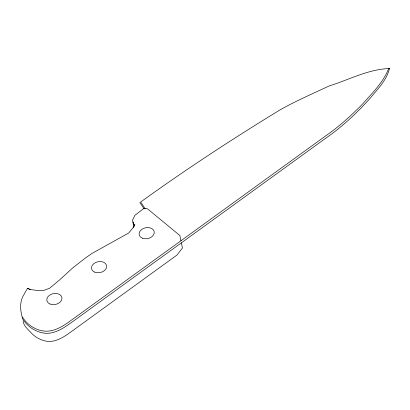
<?xml version="1.0" encoding="UTF-8"?>
<svg xmlns="http://www.w3.org/2000/svg" width="410" height="410" viewBox="0 0 410 410"><rect width="100%" height="100%" fill="white"/><g stroke="black" fill="none" stroke-linecap="round" stroke-linejoin="round"><path stroke-width="0.61" d="M27.747 288.209C27.055 288.886 25.02 292.525 24.226 294.129C19.147 301.688 20.223 310.857 22.755 319.088C27.788 327.083 36.459 332.602 45.935 333.32C55.98 333.632 64.349 327.554 72.134 322.014L325.863 138.124C342.314 126.685 356.997 112.986 370.302 98.057C377.666 89.057 386.691 80.155 389.5 68.531C368.293 69.162 349.007 79.812 329.081 85.982C312.61 93.752 295.856 100.916 279.984 109.921C232.183 139.067 185.31 169.812 139.892 202.571L144.095 208.813M133.204 227.509L133.481 225.684L133.178 222.066L133.414 223.224M133.983 226.592L134.828 224.398L133.004 227.827L128.663 233.018L92.045 253.406L85.408 258.003L72.539 268.053L59.511 280.004L49.584 288.261L43.434 290.541L39.544 290.721L30.237 289.532L27.506 288.43M389.5 68.531L388.613 68.695C383.278 82.307 372.449 92.824 362.952 103.627C351.38 115.497 339.096 126.587 325.438 136.038L71.704 319.928C62.914 326.411 52.383 333.473 40.887 330.501C33.179 328.692 26.578 323.618 22.33 317.002M27.634 288.209L30.237 289.532M141.142 202.668L145.196 208.854M23.062 321.02C23.713 326.555 28.838 329.958 32.18 333.945C35.696 337.251 40.021 339.68 44.705 340.853C55.119 343.508 64.375 336.605 72.329 330.911L176.987 255.035L182.44 248.055L181.369 242.843M180.943 240.757L179.877 235.545L147.503 208.798L143.751 208.516L134.828 215.414L132.502 220.206L133.45 224.839M50.035 304.02A7.657 5.509 -11.6 0 0 61.936 298.787A7.657 5.509 -11.6 0 0 51.168 294.308A7.657 5.509 -11.6 0 0 50.035 304.02M142.337 238.159A7.657 5.509 -11.6 0 0 154.237 232.926A7.657 5.509 -11.6 0 0 143.469 228.447A7.657 5.509 -11.6 0 0 142.337 238.159M94.736 272.127A7.657 5.509 -11.6 0 0 106.636 266.889A7.657 5.509 -11.6 0 0 95.868 262.415A7.657 5.509 -11.6 0 0 94.736 272.127"/></g></svg>
